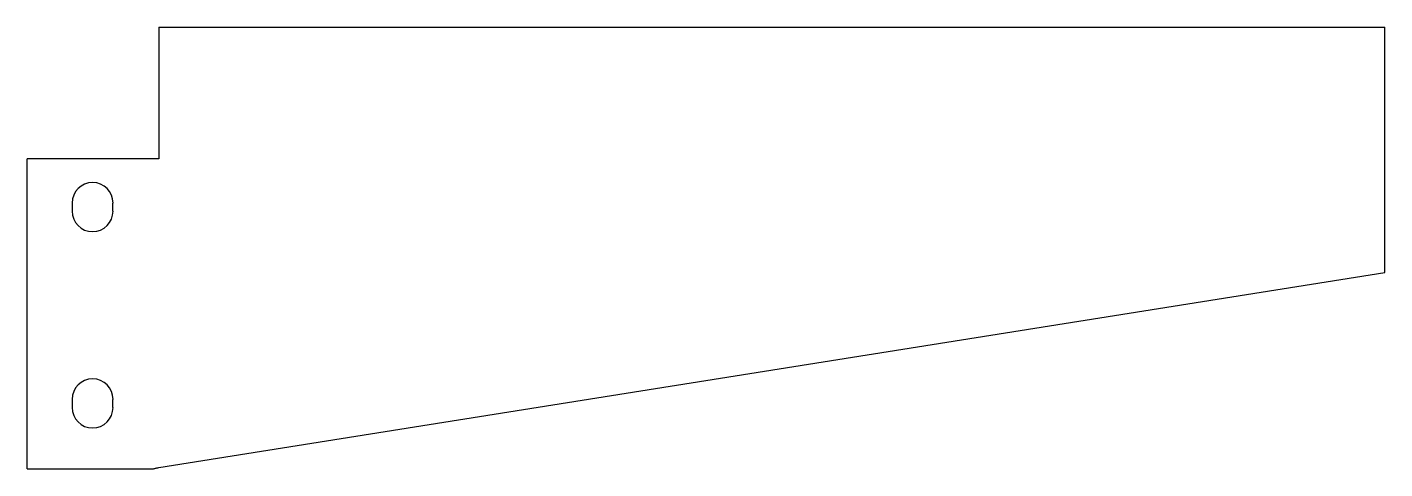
# Model space of a CAD drawing. Header units: inches. Extents: x -1.8 to 19, y 0 to 6.8.
import ezdxf

# ---------------------------------------------------------------- set-up
doc = ezdxf.new("R2010")
doc.units = ezdxf.units.IN
doc.header["$MEASUREMENT"] = 0

msp = doc.modelspace()

# ---------------------------------------------------------------- linework, layer by layer
at = {"color": 7, "linetype": 'Continuous', "lineweight": 25}
for p, q in [((0.26, 6.75), (0.26, 4.74)), ((0.26, 6.75), (19, 6.75)), ((19, 3), (19, 6.75)), ((-1.75, 0), (-1.75, 4.74)), ((0.26, 4.74), (-1.75, 4.74)), ((-1.062, 4.062), (-1.062, 3.938)), ((-0.438, 3.938), (-0.438, 4.062)), ((0.26, 0.02), (19, 3)), ((-1.062, 1.062), (-1.062, 0.938)), ((-0.438, 0.938), (-0.438, 1.062)), ((-1.75, 0), (0.173, 0))]:
    msp.add_line(p, q, dxfattribs=at)
for centre, start, end in [((-0.75, 4.062), 0, 180), ((-0.75, 3.938), 180, 360), ((-0.75, 1.062), 0, 180), ((-0.75, 0.938), 180, 0)]:
    msp.add_arc(centre, 0.313, start, end, dxfattribs=at)
msp.add_open_spline([(0.173, 0), (0.179, 0.001), (0.191, 0.004), (0.211, 0.008), (0.234, 0.014), (0.251, 0.018), (0.26, 0.02)], degree=3, knots=[0, 0, 0, 0, 0.193839, 0.425111, 0.693829, 1, 1, 1, 1], dxfattribs=at)

doc.saveas('drawing.dxf')
